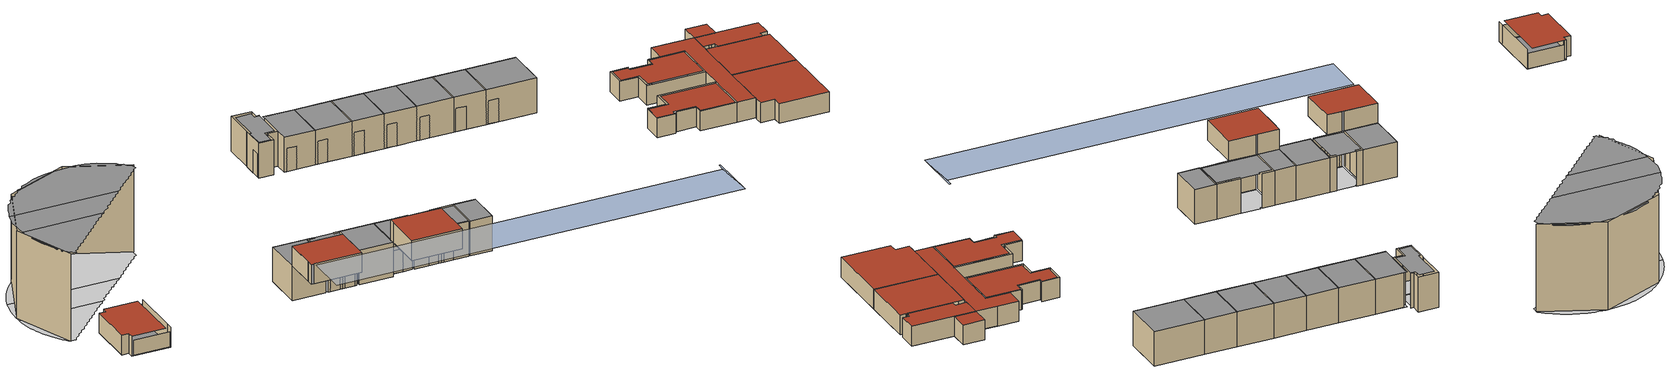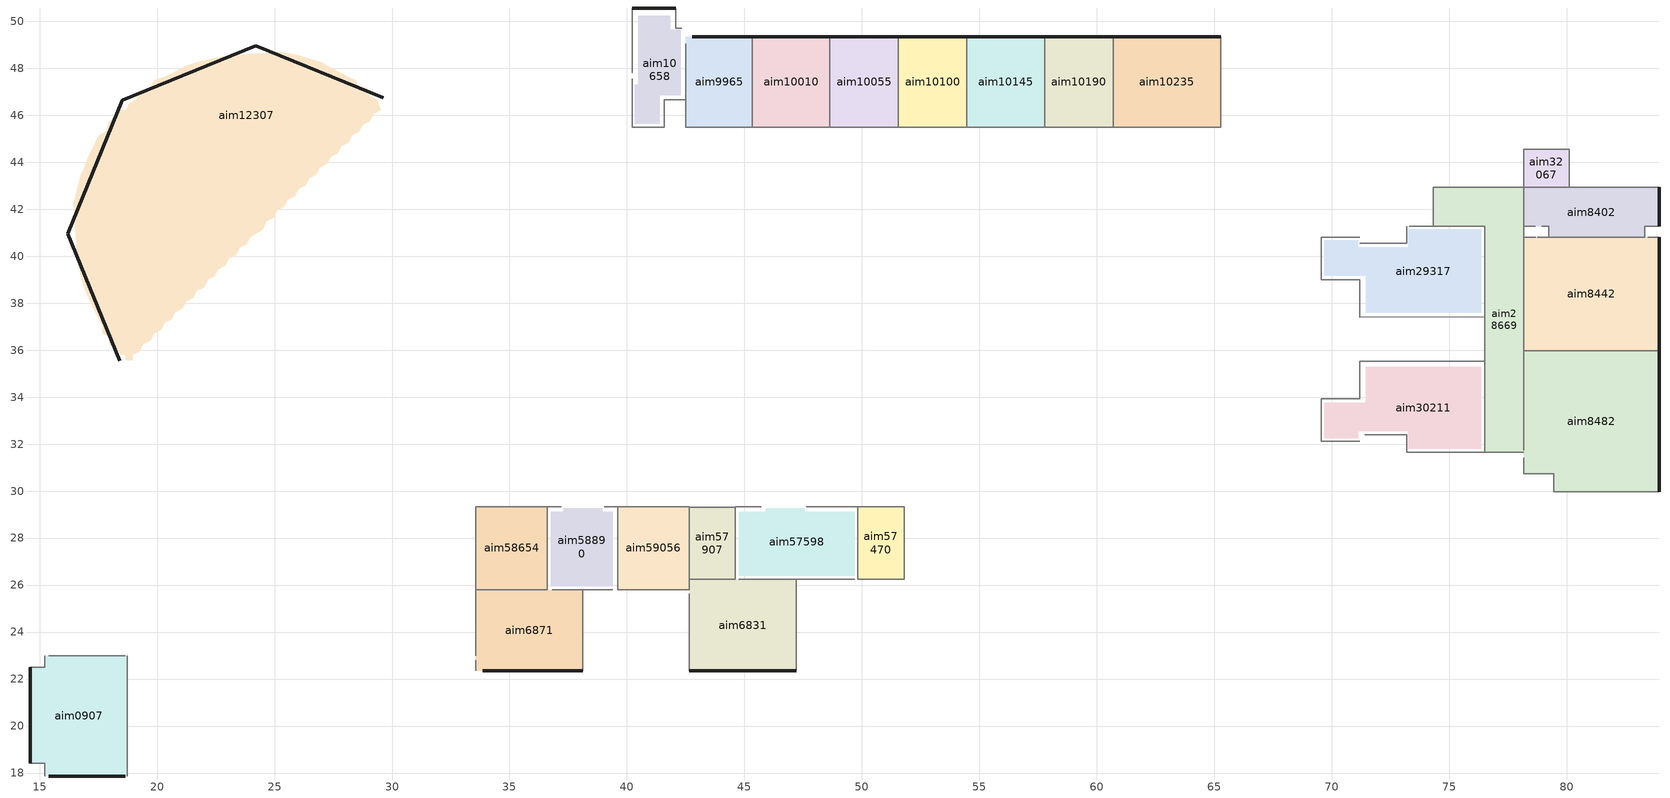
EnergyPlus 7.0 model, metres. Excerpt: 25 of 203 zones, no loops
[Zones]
aim0907
 floor to aim0822 (aim0068): 15.22,18.42 15.22,17.87 18.74,17.87 18.74,22.99 15.22,22.99 15.22,22.51 14.6,22.51 14.6,18.42 z157.43
 wall outside (aim0014): 14.6,22.51 14.6,18.42 z157.43:159.26; 15.39,17.87 18.66,17.87 z157.5:158.87
 wall to aim0381 (construction-31): 18.65,22.99 15.39,22.99 z157.45:158.88; 18.74,17.87 18.74,18.43 z157.45:159.26; 18.74,18.43 18.74,22.99 z157.43:159.26
 wall to aim0867 (construction-31): 14.6,18.42 15.22,18.42 15.22,17.87 z157.43:159.26
 wall to aim0782 (construction-31): 15.22,22.99 15.22,22.51 14.6,22.51 z157.43:159.26
 roof outside (aim0073): 14.6,18.42 15.22,18.42 15.22,17.87 18.28,17.87 18.28,22.99 15.22,22.99 15.22,22.51 14.6,22.51 z159.26
aim6831
 floor to aim6696 (aim0068): 47.2,22.34 47.2,26.24 42.65,26.24 42.65,22.34 z157.43
 wall outside (aim0014): 42.65,22.34 47.2,22.34 z157.43:159.26
 wall to aim0381 (construction-31): 44.61,26.24 42.65,26.24 42.65,25.81 / 47.2,26.24 44.76,26.24 z157.43:159.26
 wall to aim6651 (construction-31): 47.2,22.34 47.2,26.24 z157.43:159.26
 wall to aim6741 (construction-31): 42.65,25.64 42.65,22.34 z157.43:159.26
 roof outside (aim0073): 42.65,22.34 47.2,22.34 47.2,26.24 42.65,26.24 z159.26
aim6871
 floor to aim6786 (aim0068): 38.11,22.34 38.11,25.81 33.57,25.81 33.57,22.34 z157.43
 wall outside (aim0014): 33.86,22.34 38.11,22.34 z157.43:159.26
 wall to aim0381 (construction-31): 36.61,25.81 33.57,25.81 33.57,22.99 / 38.11,25.81 36.82,25.81 z157.43:159.26
 wall to aim5199 (construction-31): 33.57,22.8 33.57,22.34 z157.43:159.26
 wall to aim6741 (construction-31): 38.11,22.34 38.11,25.81 z157.43:159.26
 roof outside (aim0073): 33.57,22.34 38.11,22.34 38.11,25.81 33.57,25.81 z159.26
aim8402
 floor to aim8227 (aim0068): 79.23,41.28 79.23,40.8 83.32,40.8 83.32,41.28 83.94,41.28 83.94,42.93 78.16,42.93 78.16,41.28 z157.43
 wall outside (aim0014): 83.94,41.28 83.94,42.93 z157.43:159.26
 wall to aim8272 (construction-31): 83.32,40.8 83.32,41.28 83.94,41.28 z157.43:159.26
 wall to aim8442 (construction-31): 79.23,40.8 83.32,40.8 z157.43:159.26
 wall to aim29741 (construction-31): 78.95,41.28 79.23,41.28 79.23,40.8 z157.43:159.26
 wall to aim28669 (construction-31): 78.16,42.93 78.16,41.28 z157.43:159.26
 wall to aim29782 (construction-31): 78.16,41.28 78.66,41.28 z157.43:159.26
 wall to aim8145 (construction-31): 83.94,42.93 80.11,42.93 z157.43:159.26
 wall to aim32067 (construction-31): 80.11,42.93 78.16,42.93 z157.43:159.26
 roof outside (aim0073): 78.16,41.28 79.23,41.28 79.23,40.8 83.32,40.8 83.32,41.28 83.94,41.28 83.94,42.93 78.16,42.93 z159.26
aim8442
 floor to aim8312 (aim0068): 83.94,35.98 83.94,40.8 78.16,40.8 78.16,35.98 z157.43
 wall outside (aim0014): 83.94,35.98 83.94,40.8 z157.43:159.26
 wall to aim8272 (construction-31): 83.94,40.8 83.46,40.8 z157.43:159.26
 wall to aim29741 (construction-31): 79.23,40.8 78.75,40.8 z157.45:158.88
 wall to aim29782 (construction-31): 78.68,40.8 78.16,40.8 z157.43:159.26
 wall to aim28669 (construction-31): 78.16,40.8 78.16,35.98 z157.43:159.26
 wall to aim8482 (construction-31): 78.16,35.98 83.94,35.98 z157.43:159.26
 roof outside (aim0073): 78.16,35.98 83.94,35.98 83.94,40.8 78.16,40.8 z159.26
aim8482
 floor to aim8357 (aim0068): 79.45,30.74 79.45,29.96 83.94,29.96 83.94,35.98 78.16,35.98 78.16,30.74 z157.43
 wall outside (aim0014): 83.94,29.96 83.94,35.98 z157.43:159.26
 wall to aim7223 (construction-31): 79.45,29.96 83.94,29.96 z157.43:159.26
 wall to aim0381 (construction-31): 78.16,31.43 78.16,30.74 z157.43:159.26
 wall to aim28669 (construction-31): 78.16,35.98 78.16,31.73 z157.43:159.26
 wall to aim28288 (construction-31): 78.16,30.74 79.45,30.74 79.45,29.96 z157.43:159.26
 roof outside (aim0073): 78.16,30.74 79.45,30.74 79.45,29.96 83.94,29.96 83.94,35.98 78.16,35.98 z159.26
aim9965
 floor to aim0381 (aim0068): 42.51,45.5 42.51,49.34 45.33,49.34 45.33,45.5 z157.43
 wall outside (aim0014): 45.33,49.34 42.79,49.34 z154.23:157.43
 wall to aim0381 (construction-31): 42.74,45.5 43.65,45.5 z154.23:156.36; 42.51,46.66 42.51,45.5 z154.23:157.43; 42.74,45.5,154.23 42.74,45.5,156.36 43.65,45.5,156.36 43.65,45.5,154.23 45.33,45.5,154.23 45.33,45.5,157.43 42.51,45.5,157.43 42.51,45.5,154.23
 wall to aim10010 (construction-31): 45.33,45.5 45.33,49.34 z154.23:157.43
 wall to aim10658 (construction-31): 42.51,49.05 42.51,46.66 z154.23:157.43
 ceiling to aim0381 (construction-32): 45.33,45.5 45.33,49.34 42.51,49.34 42.51,45.5 z154.23
aim10010
 floor to aim0381 (aim0068): 45.33,45.5 45.33,49.34 48.63,49.34 48.63,45.5 z157.43
 wall outside (aim0014): 48.63,49.34 45.33,49.34 z154.23:157.43
 wall to aim0381 (construction-31): 45.55,45.5 46.46,45.5 z154.23:156.36; 45.55,45.5,154.23 45.55,45.5,156.36 46.46,45.5,156.36 46.46,45.5,154.23 48.63,45.5,154.23 48.63,45.5,157.43 45.33,45.5,157.43 45.33,45.5,154.23
 wall to aim10055 (construction-31): 48.63,45.5 48.63,49.34 z154.23:157.43
 ceiling to aim0381 (construction-32): 48.63,45.5 48.63,49.34 45.33,49.34 45.33,45.5 z154.23
aim10055
 floor to aim0381 (aim0068): 48.63,45.5 48.63,49.34 51.56,49.34 51.56,45.5 z157.43
 wall outside (aim0014): 51.56,49.34 48.63,49.34 z154.23:157.43
 wall to aim0381 (construction-31): 48.84,45.5 49.75,45.5 z154.23:156.36; 48.84,45.5,154.23 48.84,45.5,156.36 49.75,45.5,156.36 49.75,45.5,154.23 51.56,45.5,154.23 51.56,45.5,157.43 48.63,45.5,157.43 48.63,45.5,154.23
 wall to aim10100 (construction-31): 51.56,45.5 51.56,49.34 z154.23:157.43
 ceiling to aim0381 (construction-32): 51.56,45.5 51.56,49.34 48.63,49.34 48.63,45.5 z154.23
aim10100
 floor to aim0381 (aim0068): 51.56,45.5 51.56,49.34 54.47,49.34 54.47,45.5 z157.43
 wall outside (aim0014): 54.47,49.34 51.56,49.34 z154.23:157.43
 wall to aim0381 (construction-31): 51.77,45.5 52.69,45.5 z154.23:156.36; 51.77,45.5,154.23 51.77,45.5,156.36 52.69,45.5,156.36 52.69,45.5,154.23 54.47,45.5,154.23 54.47,45.5,157.43 51.56,45.5,157.43 51.56,45.5,154.23
 wall to aim10145 (construction-31): 54.47,45.5 54.47,49.34 z154.23:157.43
 ceiling to aim0381 (construction-32): 54.47,45.5 54.47,49.34 51.56,49.34 51.56,45.5 z154.23
aim10145
 floor to aim0381 (aim0068): 54.47,45.5 54.47,49.34 57.78,49.34 57.78,45.5 z157.43
 wall outside (aim0014): 57.78,49.34 54.47,49.34 z154.23:157.43
 wall to aim0381 (construction-31): 54.71,45.5 55.63,45.5 z154.23:156.36; 54.71,45.5,154.23 54.71,45.5,156.36 55.63,45.5,156.36 55.63,45.5,154.23 57.78,45.5,154.23 57.78,45.5,157.43 54.47,45.5,157.43 54.47,45.5,154.23
 wall to aim10190 (construction-31): 57.78,45.5 57.78,49.34 z154.23:157.43
 ceiling to aim0381 (construction-32): 57.78,45.5 57.78,49.34 54.47,49.34 54.47,45.5 z154.23
aim10190
 floor to aim0381 (aim0068): 57.78,45.5 57.78,49.34 60.7,49.34 60.7,45.5 z157.43
 wall outside (aim0014): 60.7,49.34 57.78,49.34 z154.23:157.43
 wall to aim0381 (construction-31): 57.99,45.5 58.91,45.5 z154.23:156.36; 57.99,45.5,154.23 57.99,45.5,156.36 58.91,45.5,156.36 58.91,45.5,154.23 60.7,45.5,154.23 60.7,45.5,157.43 57.78,45.5,157.43 57.78,45.5,154.23
 wall to aim10235 (construction-31): 60.7,45.5 60.7,49.34 z154.23:157.43
 ceiling to aim0381 (construction-32): 60.7,45.5 60.7,49.34 57.78,49.34 57.78,45.5 z154.23
aim10235
 floor to aim0381 (aim0068): 60.7,45.5 60.7,49.34 65.27,49.34 65.28,45.5 z157.43
 wall outside (aim0014): 65.27,49.34 60.7,49.34 z154.23:157.43
 wall to aim0381 (construction-31): 60.91,45.5 61.83,45.5 z154.23:156.36; 65.28,45.5 65.27,49.34 z154.23:157.43; 60.91,45.5,154.23 60.91,45.5,156.36 61.83,45.5,156.36 61.83,45.5,154.23 65.28,45.5,154.23 65.28,45.5,157.43 60.7,45.5,157.43 60.7,45.5,154.23
 ceiling to aim0381 (construction-32): 65.28,45.5 65.27,49.34 60.7,49.34 60.7,45.5 z154.23
aim10658
 floor to aim0381 (aim0068): 40.33,45.64 40.33,47.29 40.48,47.29 40.48,50.23 41.84,50.23 41.84,49.63 42.3,49.63 42.3,46.84 41.39,46.84 41.39,45.64 z157.43
 wall outside (aim0014): 42.08,50.56 40.23,50.56 z154.23:157.43
 wall to aim10450 (construction-31): 40.23,50.56 40.23,47.8 z154.23:157.43
 wall to aim0381 (construction-31): 40.23,46.63 40.23,45.71 z154.23:156.36; 40.23,45.5 41.58,45.5 41.58,46.66 42.51,46.66 z154.23:157.43; 40.23,45.5,157.43 40.23,47.55,157.43 40.23,47.55,154.23 40.23,46.63,154.23 40.23,46.63,156.36 40.23,45.71,156.36 40.23,45.71,154.23 40.23,45.5,154.23
 wall to aim10402 (construction-31): 42.34,49.7 42.08,49.7 42.08,50.56 z154.23:157.43
 ceiling to aim10581 (construction-32): 42.19,47.58 42.19,49.63 41.88,49.63 41.88,50.24 40.51,50.24 40.51,47.58 z154.23
 ceiling to aim0381 (construction-32): 41.58,45.5 41.58,46.66 42.51,46.66 42.51,47.5 40.23,47.5 40.23,45.5 z154.23
aim12307
 floor to aim0381 (aim0068): 16.57,40.52 16.46,42.25 16.61,42.86 16.72,43.29 26.47,43.29 26.32,43.01 26.02,42.86 25.87,42.56 25.57,42.41 25.41,42.1 25.11,41.95 24.96,41.65 24.65,41.49 24.5,41.11 24.2,40.96 23.97,40.81 23.82,40.52 z157.43; 23.82,40.52 23.82,40.51 23.52,40.36 23.36,40.05 23.06,39.9 22.91,39.6 22.6,39.44 22.45,39.14 22.15,38.99 22,38.69 21.69,38.53 21.54,38.23 21.24,38.08 21.09,37.77 20.78,37.62 20.63,37.32 20.33,37.17 20.18,36.86 19.87,36.71 19.72,36.41 19.42,36.26 19.26,35.95 18.96,35.8 18.96,35.57 18.66,35.57 18.66,35.8 18.43,35.8 18.28,36.1 17.97,36.26 17.97,36.56 17.67,36.71 17.67,37.01 17.52,37.32 17.37,37.62 17.21,37.93 17.06,38.23 16.91,38.69 16.76,39.14 16.61,39.9 16.57,40.52 z157.43; 16.72,43.29 16.76,43.47 16.91,43.77 17.06,44.23 17.21,44.53 17.37,44.83 17.52,45.14 17.82,45.29 17.97,45.75 18.28,45.9 18.43,46.2 18.66,46.2 18.81,46.5 19.11,46.66 19.26,47.04 19.72,47.19 19.87,47.49 20.33,47.64 20.63,47.8 20.93,47.95 21.24,48.1 21.69,48.25 22.3,48.4 23.06,48.55 25.26,48.71 26.02,48.55 26.48,48.4 27.01,48.25 27.24,48.1 27.54,47.95 27.84,47.8 28.15,47.64 28.45,47.49 28.6,47.19 28.91,47.19 29.06,46.81 29.36,46.66 29.51,46.2 29.21,46.05 29.06,45.75 28.75,45.59 28.6,45.29 28.3,45.14 28.15,44.83 27.84,44.68 27.69,44.38 27.39,44.23 27.24,43.92 26.93,43.77 26.78,43.47 26.48,43.32 26.47,43.29 z157.43
 wall outside (aim0014): 29.62,46.75 24.2,48.96 18.52,46.64 16.2,40.96 18.41,35.54 z149.35:157.43
 ceiling to aim10830 (construction-32): 23.69,40.5 23.98,40.65 23.98,40.88 24.29,41.03 24.44,41.34 24.75,41.49 24.9,41.79 25.2,41.95 25.36,42.25 25.58,42.25 25.74,42.55 26.04,42.71 26.19,43.01 26.5,43.16 26.62,43.38 16.55,43.38 16.52,43.28 16.44,42.98 16.37,42.67 16.31,42.36 16.26,42.04 16.23,41.73 16.21,41.41 16.2,41.1 16.2,40.78 16.22,40.5 z149.35; 16.22,40.5 16.22,40.46 16.25,40.15 16.29,39.83 16.34,39.52 16.41,39.21 16.49,38.91 16.58,38.6 16.68,38.3 16.8,38.01 16.93,37.72 17.06,37.44 17.21,37.16 17.38,36.88 17.55,36.62 17.73,36.36 17.92,36.11 18.12,35.86 18.33,35.63 18.96,35.63 19.11,35.93 19.42,36.08 19.57,36.39 19.87,36.54 20.02,36.85 20.33,37 20.48,37.3 20.79,37.45 20.94,37.76 21.24,37.91 21.4,38.22 21.7,38.37 21.85,38.67 22.16,38.82 22.31,39.13 22.61,39.28 22.77,39.59 23.07,39.74 23.22,40.04 23.53,40.19 23.68,40.5 23.69,40.5 z149.35; 26.62,43.38 26.8,43.47 26.96,43.77 27.26,43.92 27.41,44.23 27.72,44.38 27.87,44.69 28.17,44.84 28.33,45.14 28.63,45.3 28.78,45.6 29.09,45.75 29.24,46.06 29.54,46.21 29.54,46.82 29.31,47.03 29.07,47.23 28.81,47.43 28.56,47.61 28.29,47.78 28.02,47.94 27.74,48.09 27.45,48.23 27.16,48.36 26.87,48.47 26.57,48.58 26.27,48.67 25.96,48.75 25.65,48.81 25.34,48.87 25.03,48.91 24.71,48.94 24.4,48.96 24.08,48.96 23.76,48.96 23.45,48.93 23.13,48.9 22.82,48.86 22.51,48.8 22.2,48.73 21.89,48.64 21.59,48.55 21.29,48.44 21,48.32 20.71,48.19 20.43,48.05 20.15,47.9 19.88,47.73 19.62,47.56 19.36,47.37 19.11,47.18 18.87,46.97 18.64,46.76 18.41,46.53 18.2,46.3 17.99,46.06 17.8,45.81 17.61,45.56 17.44,45.29 17.27,45.02 17.12,44.74 16.98,44.46 16.84,44.17 16.73,43.88 16.62,43.58 16.55,43.38 z149.35
aim28669
 floor to aim28510 (aim0068): 76.51,41.28 76.51,31.65 78.16,31.65 78.16,42.93 74.31,42.93 74.31,41.28 z157.43
 wall to aim28511 (construction-31): 78.16,42.93 76.2,42.93 z157.45:159.26
 wall to aim8145 (construction-31): 76.2,42.93 74.31,42.93 z157.43:159.26
 wall to aim0381 (construction-31): 74.31,42.93 74.31,41.28 / 76.51,31.65 78.16,31.65 z157.43:159.26; 76.51,37.42 76.51,35.53 z157.45:159.26
 wall to aim29317 (construction-31): 74.31,41.28 76.51,41.28 76.51,37.42 z157.43:159.26
 wall to aim30211 (construction-31): 76.51,35.53 76.51,31.65 z157.43:159.26
 wall to aim29782 (construction-31): 78.16,40.8 78.16,41.28 z157.45:158.88
 roof outside (aim0073): 74.31,41.28 76.51,41.28 76.51,31.65 78.16,31.65 78.16,42.93 74.31,42.93 z159.26
aim29317
 floor to aim29271 (aim0068): 71.44,39.17 71.44,37.58 76.37,37.58 76.37,41.14 73.26,41.14 73.26,40.38 71.13,40.38 71.13,40.69 69.69,40.69 69.69,39.17 z157.43
 wall to aim0381 (construction-31): 74.31,41.28 73.29,41.28 / 71.2,40.8 69.55,40.8 69.55,39.01 71.2,39.01 71.2,37.41 76.51,37.42 z157.43:159.26
 wall to aim29434 (construction-31): 73.19,40.54 71.2,40.54 z157.45:159.26; 73.19,41.28 73.19,40.54 z157.43:159.26
 roof outside (aim0073): 69.75,39.12 71.43,39.12 71.43,37.6 76.37,37.6 76.37,41.18 73.25,41.18 73.25,40.42 71.12,40.42 71.12,40.72 69.75,40.72 z159.26
aim30211
 floor to aim30089 (aim0068): 71.13,32.25 71.13,32.55 73.26,32.55 73.26,31.79 76.37,31.79 76.37,35.28 71.44,35.28 71.44,33.77 69.69,33.77 69.69,32.25 z157.43
 wall to aim0381 (construction-31): 73.18,31.65 76.51,31.65 / 76.51,35.53 71.2,35.53 71.2,33.93 69.55,33.93 69.55,32.13 z157.43:159.26; 69.55,32.13 71.2,32.13 z157.45:159.26
 wall to aim30328 (construction-31): 71.41,32.39 73.18,32.39 73.18,31.65 z157.43:159.26
 roof outside (aim0073): 69.54,32.2 71.12,32.2 71.12,32.51 73.25,32.51 73.25,31.75 76.37,31.75 76.37,35.32 71.43,35.32 71.43,33.8 69.54,33.8 z159.26
aim32067
 floor to aim31831 (aim0068): 80.11,42.93 80.11,44.55 78.16,44.55 78.16,42.93 z157.43
 wall to aim28511 (construction-31): 78.16,44.55 78.16,42.93 z157.43:159.26
 wall to aim8145 (construction-31): 80.11,42.93 80.11,44.55 78.16,44.55 z157.43:159.26
 roof outside (aim0073): 78.16,42.93 80.11,42.93 80.11,44.55 78.16,44.55 z159.26
aim57470
 floor to aim0381 (aim0068): 49.82,26.24 49.82,29.34 51.8,29.34 51.8,26.24 z157.43
 wall to aim0381 (construction-31): 51.8,26.24 51.8,29.34 49.82,29.34 z154.23:157.43
 wall to aim57598 (construction-31): 49.82,27.37 49.82,26.45 z154.23:156.36; 49.82,26.24,157.43 49.82,29.34,157.43 49.82,29.34,154.23 49.82,27.37,154.23 49.82,27.37,156.36 49.82,26.45,156.36 49.82,26.45,154.23 49.82,26.24,154.23
 wall to aim6651 (construction-31): 49.82,26.24 51.8,26.24 z154.23:157.43
 ceiling to aim0381 (construction-32): 51.8,26.24 51.8,29.34 49.82,29.34 49.82,26.24 z154.23
aim57598
 floor to aim0381 (aim0068): 44.76,26.39 44.76,29.13 45.9,29.13 45.9,29.28 47.57,29.28 47.57,29.13 49.69,29.13 49.69,26.39 z157.43
 wall to aim0381 (construction-31): 49.82,29.34 47.63,29.34 / 45.72,29.34 44.61,29.34 z154.23:157.43
 wall to aim6696 (construction-31): 46.08,26.24 47,26.24 z154.23:156.36; 44.76,26.24,154.23 46.08,26.24,154.23 46.08,26.24,156.36 47,26.24,156.36 47,26.24,154.23 47.2,26.24,154.23 47.2,26.24,157.43 44.76,26.24,157.43
 wall to aim6651 (construction-31): 47.42,26.24 48.33,26.24 z154.23:156.36; 47.2,26.24,154.23 47.42,26.24,154.23 47.42,26.24,156.36 48.33,26.24,156.36 48.33,26.24,154.23 49.69,26.24,154.23 49.69,26.24,157.43 47.2,26.24,157.43
 wall to aim57907 (construction-31): 44.61,29.3 44.61,26.24 z154.23:157.43
 ceiling to aim0381 (construction-32): 49.73,26.34 49.73,29.16 47.6,29.16 47.6,29.31 45.84,29.31 45.84,29.16 44.78,29.16 44.78,26.34 z154.23
aim57907
 floor to aim0381 (aim0068): 42.65,26.24 42.65,29.3 44.61,29.3 44.61,26.24 z157.43
 wall to aim6696 (construction-31): 42.86,26.24 43.78,26.24 z154.23:156.36; 42.65,26.24,154.23 42.86,26.24,154.23 42.86,26.24,156.36 43.78,26.24,156.36 43.78,26.24,154.23 44.61,26.24,154.23 44.61,26.24,157.43 42.65,26.24,157.43
 wall to aim59056 (construction-31): 42.65,29.3 42.65,26.24 z154.23:157.43
 wall to aim0381 (construction-31): 44.61,29.3 42.65,29.3 z154.23:157.43
 ceiling to aim0381 (construction-32): 44.61,26.24 44.61,29.3 42.65,29.3 42.65,26.24 z154.23
aim58654
 floor to aim0381 (aim0068): 33.57,25.81 33.57,29.34 36.61,29.34 36.61,25.81 z157.43
 wall to aim0381 (construction-31): 36.61,29.34 33.57,29.34 33.57,25.81 z154.23:157.43
 wall to aim6786 (construction-31): 33.57,25.81 36.61,25.81 z154.23:157.43
 wall to aim58890 (construction-31): 36.61,26.02 36.61,26.94 z154.23:156.36; 36.61,25.81,154.23 36.61,26.02,154.23 36.61,26.02,156.36 36.61,26.94,156.36 36.61,26.94,154.23 36.61,29.34,154.23 36.61,29.34,157.43 36.61,25.81,157.43
 ceiling to aim0381 (construction-32): 36.61,25.81 36.61,29.34 33.57,29.34 33.57,25.81 z154.23
aim58890
 floor to aim0381 (aim0068): 36.75,25.95 36.75,29.13 37.28,29.13 37.28,29.28 38.94,29.28 38.94,29.13 39.39,29.13 39.39,25.95 z157.43
 wall to aim0381 (construction-31): 37.19,29.34 36.61,29.34 / 39.61,29.34 39.02,29.34 z154.23:157.43
 wall to aim6786 (construction-31): 36.98,25.81 37.89,25.81 z154.23:156.36; 36.82,25.81,154.23 36.98,25.81,154.23 36.98,25.81,156.36 37.89,25.81,156.36 37.89,25.81,154.23 38.11,25.81,154.23 38.11,25.81,157.43 36.82,25.81,157.43
 wall to aim6741 (construction-31): 38.32,25.81 39.24,25.81 z154.23:156.36; 38.11,25.81,154.23 38.32,25.81,154.23 38.32,25.81,156.36 39.24,25.81,156.36 39.24,25.81,154.23 39.4,25.81,154.23 39.4,25.81,157.43 38.11,25.81,157.43
 wall to aim59056 (construction-31): 39.61,26.02 39.61,26.94 z154.23:156.36; 39.61,25.81,154.23 39.61,26.02,154.23 39.61,26.02,156.36 39.61,26.94,156.36 39.61,26.94,154.23 39.61,29.34,154.23 39.61,29.34,157.43 39.61,25.81,157.43
 ceiling to aim0381 (construction-32): 39.37,25.88 39.37,29.16 38.91,29.16 38.91,29.31 37.24,29.31 37.24,29.16 36.78,29.16 36.78,25.88 z154.23
aim59056
 floor to aim0381 (aim0068): 39.61,25.81 39.61,29.34 42.65,29.34 42.65,25.81 z157.43
 wall to aim0381 (construction-31): 42.65,29.34 39.61,29.34 z154.23:157.43
 wall to aim6696 (construction-31): 42.65,25.94 42.65,26.24 z154.23:157.43
 wall to aim6741 (construction-31): 39.61,25.81 42.65,25.81 z154.23:157.43
 ceiling to aim0381 (construction-32): 42.04,25.88 42.04,26.04 42.49,26.04 42.49,29.16 39.67,29.16 39.67,25.88 z154.23
shading: 33.89,18.28 70.66,18.28 70.51,22.09 33.89,22.09 z159.26; 70.51,22.09 70.66,18.28 70.66,22.77 70.51,22.77 z159.26
[Site:Location]
Waltham  MA United States: Latitude {deg}=42.408; Longitude {deg}=-71.2527; Time Zone {hr}=-5.93773; Elevation {m}=45
[Site:GroundTemperature:BuildingSurface]
18.89, 18.92, 19.02, 19.12, 19.21, 19.23, 19.07, 19.32, 19.09, 19.21, 19.13, 18.96
[SizingPeriod:DesignDay] Day of Month=21; Humidity Indicating Type=Wet-Bulb
Name | Maximum Dry-Bulb Temperature {C} | Wet-Bulb at Max {C} | Barometric Pressure {Pa} | Wind Speed {m/s} | Wind Direction {deg} | Month | Day Type | Daily Dry-Bulb Temperature Range {deltaC} | Barometric Pressure {Pa}}
GBS_04R20_265135 Winter | -13.7 | -13.7 | 99400 | 7.5 | 320 | 1 | WinterDesignDay
GBS_04R20_265135 Summer | 30.7 | 21.9 |  | 0 | 0 | 7 | SummerDesignDay | 8.5 | 99800
[BUILDING]
Project Name: Building Azimuth=0; Building Terrain=Suburbs; Loads Convergence Tolerance=4E-02; Temperature Convergence Tolerance=4E-01; Solar Distribution=MinimalShadowing; Max Number of Warmup Days=25; Minimum Number of Warmup Days=6
[MATERIAL]
aim0017: Rough, 0.2032, 0.53, 1280, 840, 0.9, 0.75, 0.75
aim0076: Rough, 0.1016, 0.89, 1920, 790, 0.9, 0.75, 0.75
mat-353: Smooth, 0.01588, 0.160266, 800.923, 837.36, 0.9, 0.75, 0.75
mat-264: Smooth, 0.10159, 1.3112, 2242.58, 837.36, 0.9, 0.75, 0.75
[MATERIAL:AirGap]
mat-464: 0.109188
[CONSTRUCTION]
aim0014: aim0017, aim0017
aim0068: aim0017
aim0073: aim0076
construction-31: mat-353, mat-464, mat-353
construction-32: mat-264
[ZONE]
aim0907: 0, 0, 0, 0, 1, 1, 1.39969, 28.72355, 20.52131
aim6831: 0, 0, 0, 0, 1, 1, 1.49382, 26.47005, 17.71966
aim6871: 0, 0, 0, 0, 1, 1, 1.47553, 23.21386, 15.73258
aim8402: 0, 0, 0, 0, 1, 1, 1.46008, 16.79869, 11.50529
aim8442: 0, 0, 0, 0, 1, 1, 1.52519, 42.45904, 27.83857
aim8482: 0, 0, 0, 0, 1, 1, 1.52547, 51.51342, 33.76878
aim9965: 0, 0, 0, 0, 1, 1, 2.89178, 31.38548, 10.85334
aim10010: 0, 0, 0, 0, 1, 1, 2.91992, 37.1165, 12.7115
aim10055: 0, 0, 0, 0, 1, 1, 2.86913, 32.24107, 11.23724
aim10100: 0, 0, 0, 0, 1, 1, 2.87109, 32.21335, 11.21992
aim10145: 0, 0, 0, 0, 1, 1, 2.85283, 36.29571, 12.72272
aim10190: 0, 0, 0, 0, 1, 1, 2.86833, 32.25243, 11.24434
aim10235: 0, 0, 0, 0, 1, 1, 2.93454, 51.65095, 17.60102
aim10658: 0, 0, 0, 0, 1, 1, 3.29805, 25.59249, 7.75988
aim12307: 0, 0, 0, 0, 1, 1, 7.34437, 736.892, 100.334
aim28669: 0, 0, 0, 0, 1, 1, 1.48267, 32.98377, 22.2462
aim29317: 0, 0, 0, 0, 1, 1, 1.6981, 31.81638, 18.73643
aim30211: 0, 0, 0, 0, 1, 1, 1.75929, 32.38456, 18.40772
aim32067: 0, 0, 0, 0, 1, 1, 1.43046, 4.5034, 3.14821
aim57470: 0, 0, 0, 0, 1, 1, 2.77681, 17.04117, 6.13697
aim57598: 0, 0, 0, 0, 1, 1, 3.20454, 45.53842, 14.2106
aim57907: 0, 0, 0, 0, 1, 1, 2.8052, 16.80971, 5.99233
aim58654: 0, 0, 0, 0, 1, 1, 2.88193, 30.99544, 10.75509
aim58890: 0, 0, 0, 0, 1, 1, 3.27249, 28.57407, 8.7316
aim59056: 0, 0, 0, 0, 1, 1, 3.32479, 30.43797, 9.15485
[PEOPLE]
people-aim9965: aim9965, aim0136, People, 1.08533, 0.5, 0.555556, aim9965-peep-activ-level
people-aim10010: aim10010, aim0136, People, 1.27115, 0.5, 0.555556, aim10010-peep-activ-level
people-aim10055: aim10055, aim0136, People, 1.12372, 0.5, 0.555556, aim10055-peep-activ-level
people-aim10100: aim10100, aim0136, People, 1.122, 0.5, 0.555556, aim10100-peep-activ-level
people-aim10145: aim10145, aim0136, People, 1.27227, 0.5, 0.555556, aim10145-peep-activ-level
people-aim10190: aim10190, aim0136, People, 1.12444, 0.5, 0.555556, aim10190-peep-activ-level
people-aim10235: aim10235, aim0136, People, 1.76011, 0.5, 0.555556, aim10235-peep-activ-level
people-aim10658: aim10658, aim0136, People, 0.775985, 0.5, 0.555556, aim10658-peep-activ-level
people-aim12307: aim12307, peopleSched-19, People, 10.0315, 0.5, 0.555556, aim12307-peep-activ-level
people-aim57470: aim57470, aim0136, People, 0.613695, 0.5, 0.555556, aim57470-peep-activ-level
people-aim57598: aim57598, aim0136, People, 1.42107, 0.5, 0.555556, aim57598-peep-activ-level
people-aim57907: aim57907, aim0136, People, 0.599236, 0.5, 0.555556, aim57907-peep-activ-level
people-aim58654: aim58654, aim0136, People, 1.07551, 0.5, 0.555556, aim58654-peep-activ-level
people-aim58890: aim58890, aim0136, People, 0.873159, 0.5, 0.555556, aim58890-peep-activ-level
people-aim59056: aim59056, aim0136, People, 0.915481, 0.5, 0.555556, aim59056-peep-activ-level
[LIGHTS] Design Level Calculation Method=LightingLevel; Return Air Fraction=0; Fraction Radiant=0.35; Fraction Visible=0.25; Fraction Replaceable.=0; LightEndUseKey=GeneralLights
Name | Zone | Schedule | Design Level
lights-aim9965 | aim9965 | aim0130 | 151.872
lights-aim10010 | aim10010 | aim0130 | 177.873
lights-aim10055 | aim10055 | aim0130 | 157.244
lights-aim10100 | aim10100 | aim0130 | 157.001
lights-aim10145 | aim10145 | aim0130 | 178.03
lights-aim10190 | aim10190 | aim0130 | 157.343
lights-aim10235 | aim10235 | aim0130 | 246.293
lights-aim10658 | aim10658 | aim0130 | 108.585
lights-aim12307 | aim12307 | LightSched-6 | 1278.26
lights-aim57470 | aim57470 | aim0130 | 85.8751
lights-aim57598 | aim57598 | aim0130 | 198.85
lights-aim57907 | aim57907 | aim0130 | 83.8512
lights-aim58654 | aim58654 | aim0130 | 150.497
lights-aim58890 | aim58890 | aim0130 | 122.182
lights-aim59056 | aim59056 | aim0130 | 128.105
[ElectricEquipment] Design Level Calculation Method=EquipmentLevel; Fraction Latent=0; Fraction Radiant=0.3; Fraction Lost=0; Default end use category=0
Name | Zone | Schedule | Design Level
electrical-aim9965 | aim9965 | aim0130 | 175.237
electrical-aim10010 | aim10010 | aim0130 | 205.238
electrical-aim10055 | aim10055 | aim0130 | 181.435
electrical-aim10100 | aim10100 | aim0130 | 181.155
electrical-aim10145 | aim10145 | aim0130 | 205.419
electrical-aim10190 | aim10190 | aim0130 | 181.55
electrical-aim10235 | aim10235 | aim0130 | 284.184
electrical-aim10658 | aim10658 | aim0130 | 125.29
electrical-aim12307 | aim12307 | EquipSched-6 | 1619.08
electrical-aim57470 | aim57470 | aim0130 | 99.0867
electrical-aim57598 | aim57598 | aim0130 | 229.442
electrical-aim57907 | aim57907 | aim0130 | 96.7514
electrical-aim58654 | aim58654 | aim0130 | 173.65
electrical-aim58890 | aim58890 | aim0130 | 140.979
electrical-aim59056 | aim59056 | aim0130 | 147.813
[Schedule:Day:Interval]
aim0127: NO, 6:00, 0, 7:00, 0.1, 8:00, 0.3, 12:00, 0.9, 13:00, 0.8, 17:00, 0.9, 18:00, 0.5, 20:00, 0.3, 22:00, 0.2, 24:00, 0
aim0133; ds-205-Occ: NO, 7:00, 0, 8:00, 0.1, 9:00, 0.2, 11:00, 0.95, 13:00, 0.45, 18:00, 0.95, 19:00, 0.3, 22:00, 0.1, 24:00, 0
ds-202-Equip: NO, 7:00, 0.21098, 8:00, 0.3, 12:00, 0.9, 13:00, 0.8, 17:00, 0.9, 18:00, 0.5, 20:00, 0.3, 22:00, 0.2, 24:00, 0.21098
ds-200-Equip: NO, 8:00, 0.21098, 12:00, 0.3, 17:00, 0.15, 24:00, 0.21098
ds-201-Equip: NO, 24:00, 0.21098
ds-203-Occ: NO, 7:00, 0, 9:00, 0.1, 13:00, 0.3, 18:00, 0.1, 24:00, 0
ds-204-Occ: NO, 24:00, 0
ds-202-Light: NO, 7:00, 0.156978, 8:00, 0.3, 12:00, 0.9, 13:00, 0.8, 17:00, 0.9, 18:00, 0.5, 20:00, 0.3, 22:00, 0.2, 24:00, 0.156978
ds-200-Light: NO, 8:00, 0.156978, 12:00, 0.3, 17:00, 0.15, 24:00, 0.156978
ds-201-Light: NO, 24:00, 0.156978
[Schedule:Week:Daily]
aim0128: aim0127, aim0127, aim0127, aim0127, aim0127, aim0127, aim0127, aim0127, aim0127, aim0127, aim0127, aim0127
aim0134: aim0133, aim0133, aim0133, aim0133, aim0133, aim0133, aim0133, aim0133, aim0133, aim0133, aim0133, aim0133
ws-57-Equip: ds-201-Equip, ds-202-Equip, ds-202-Equip, ds-202-Equip, ds-202-Equip, ds-202-Equip, ds-200-Equip, ds-201-Equip, ds-202-Equip, ds-201-Equip, ds-201-Equip, ds-201-Equip
ws-11-Occ: ds-204-Occ, ds-205-Occ, ds-205-Occ, ds-205-Occ, ds-205-Occ, ds-205-Occ, ds-203-Occ, ds-204-Occ, ds-205-Occ, ds-204-Occ, ds-204-Occ, ds-204-Occ
ws-57-Light: ds-201-Light, ds-202-Light, ds-202-Light, ds-202-Light, ds-202-Light, ds-202-Light, ds-200-Light, ds-201-Light, ds-202-Light, ds-201-Light, ds-201-Light, ds-201-Light
[Schedule:Year]
aim0130: Fraction, aim0128, 01, 01, 12, 31
aim0136: Fraction, aim0134, 01, 01, 12, 31
EquipSched-6: Fraction, ws-57-Equip, 01, 01, 12, 31
peopleSched-19: Fraction, ws-11-Occ, 01, 01, 12, 31
LightSched-6: Fraction, ws-57-Light, 01, 01, 12, 31
[Schedule:Compact]
aim9965-peep-activ-level; aim10010-peep-activ-level; aim10055-peep-activ-level; aim10100-peep-activ-level; aim10145-peep-activ-level; aim10190-peep-activ-level; aim10235-peep-activ-level; aim10658-peep-activ-level; aim57470-peep-activ-level; aim57598-peep-activ-level; aim57907-peep-activ-level; aim58654-peep-activ-level; aim58890-peep-activ-level; aim59056-peep-activ-level: Any Number, Through: 12/31, For: AllDays, Until: 24:00, 131.882
aim12307-peep-activ-level: Any Number, Through: 12/31, For: AllDays, Until: 24:00
